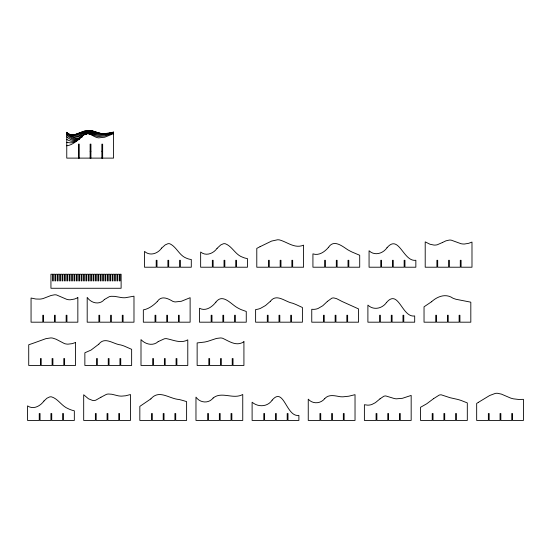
<?xml version="1.0" encoding="UTF-8"?>
<svg xmlns="http://www.w3.org/2000/svg" width="551" height="551" viewBox="0 0 551 551"><rect width="100%" height="100%" fill="white"/><g stroke="black" fill="none" stroke-linecap="round" stroke-linejoin="round"><path stroke-width="0.83" d="M81.562 137.268L82.388 136.524M78.8 139.603L79.771 138.831C75.177 141.641 69.887 138.253 66.761 134.802M83.952 134.954L78.8 137.902A7.514 7.514 0 0 1 75.515 138.067L71.554 136.476L66.761 132.447M81.562 137.282L82.388 136.669M84.689 134.416L89.489 132.033A10.655 10.655 0 0 1 91.466 131.703C96.432 131.482 100.998 134.416 106.019 133.769M84.689 134.692L88.828 132.646A10.552 10.552 0 0 1 90.805 132.226L94.18 132.302L101.501 133.569A25.477 25.477 0 0 0 104.78 133.666L113.54 132.164L113.54 158.116L66.761 158.116L66.761 132.261C74.722 141.566 81.968 134.747 90.15 131.448A10.166 10.166 0 0 1 92.134 131.276L94.882 131.655L100.53 133.569M113.54 132.116C104.669 136.827 94.793 130.373 86.121 134.134L86.81 133.893L86.121 134.23M80.687 137.84C75.749 141.152 69.991 137.158 66.761 133.308M79.771 133.177L80.687 132.715M113.54 133.638L104.78 137.199L98.739 137.86A11.323 11.323 0 0 1 96.349 137.351C92.547 136.2 88.883 131.951 84.689 134.21C78.993 138.446 74.275 144.748 66.761 145.808M76.679 134.175L83.952 131.193L90.15 130.601A10.51 10.51 0 0 1 92.134 130.883L97.906 132.887M85.412 134.279L86.121 133.976A5.875 5.875 0 0 1 86.81 133.776M113.54 133.108L104.78 135.987L98.739 136.51A14.574 14.574 0 0 1 96.349 136.118L88.167 133.631M82.388 131.951L83.187 131.655M72.959 135.277L83.187 131.531L87.492 130.683A12.198 12.198 0 0 1 89.489 130.821M111.839 133.122L113.54 132.509M113.54 132.681L106.019 134.775L99.607 135.394A19.953 19.953 0 0 1 97.114 135.153L90.805 133.652L88.167 133.569M113.54 132.226L107.342 133.659M77.774 140.106C73.834 141.655 69.681 139.431 66.761 136.862M87.492 133.624L90.805 133.184L98.739 134.389A26.372 26.372 0 0 0 101.501 134.499L107.342 133.886L113.54 132.357M83.952 131.413L85.412 131.083M66.761 132.784L71.554 135.147L74.275 134.699A43.653 43.653 0 0 0 77.774 133.859L88.828 130.621A11.743 11.743 0 0 1 90.805 130.773L92.802 131.331M90.15 151.201L90.943 151.201M101.845 151.201L102.638 151.201M103.622 134.162L101.501 133.81M70.053 134.733L75.515 135.043A18.507 18.507 0 0 0 78.8 134.492C83.6 133.287 88.346 129.292 93.484 131.296M66.761 142.413L70.053 142.84A12.336 12.336 0 0 0 74.275 142.137L77.774 140.347C74.282 142.241 69.998 141.469 66.761 139.417M71.554 135.147L75.515 135.966A11.433 11.433 0 0 0 78.8 135.677L87.492 131.73L90.805 130.986A9.718 9.718 0 0 1 92.802 131.055L96.349 132.385M91.466 131.283L92.134 131.503M98.739 133.273L99.607 133.652M94.18 131.579L94.882 131.909M102.651 158.213L102.651 144.176L101.852 144.176L101.852 158.213M90.929 158.171L90.929 144.135L90.13 144.135L90.13 158.171M79.241 158.171L79.241 144.135L78.449 144.135L78.449 158.171M43.977 400.997C40.326 406.046 33.425 409.965 27.55 405.894L27.55 420.434L39.245 420.434L39.245 413.512L40.044 413.512L40.044 420.434L50.94 420.434L50.94 413.512L51.739 413.512L51.739 420.434L62.635 420.434L62.635 413.512L63.434 413.512L63.434 420.434L74.33 420.434L74.33 410.812L72.636 410.385A25.973 25.973 0 0 1 68.131 408.649C61.664 406.101 58.241 398.91 51.601 396.878A5.296 5.296 0 0 0 49.624 396.94L46.911 398.235L43.977 400.997M215.902 302.12C212.135 306.99 205.764 311.597 199.476 308.278L199.476 322.19L211.171 322.19L211.171 315.268L211.97 315.268L211.97 322.19L222.866 322.19L222.866 315.268L223.665 315.268L223.665 322.19L234.568 322.19L234.568 315.268L235.36 315.268L235.36 322.19L246.263 322.19L246.263 311.46L241.462 309.752A38.432 38.432 0 0 1 237.502 307.782C231.11 304.372 222.749 292.953 215.902 302.12M217.073 248.343C213.43 253.536 206.102 256.511 200.647 252.041L200.647 267.214L212.342 267.214L212.342 260.299L213.141 260.299L213.141 267.214L224.037 267.214L224.037 260.299L224.836 260.299L224.836 267.214L235.732 267.214L235.732 260.299L236.531 260.299L236.531 267.214L247.433 267.214L247.433 258.591A19.423 19.423 0 0 1 242.633 257.221C235.353 254.782 232.329 246.421 225.359 243.762A5.035 5.035 0 0 0 223.382 243.762L220.703 244.968L217.073 248.343M161.698 248.04C157.882 253.584 150.037 256.422 144.507 251.394L144.507 267.214L156.202 267.214L156.202 260.299L157.001 260.299L157.001 267.214L167.897 267.214L167.897 260.299L168.696 260.299L168.696 267.214L179.592 267.214L179.592 260.299L180.391 260.299L180.391 267.214L191.293 267.214L191.293 259.48A15.642 15.642 0 0 1 186.493 258.212C179.199 255.554 176.664 246.938 169.88 243.804A4.663 4.663 0 0 0 167.897 243.728L165.245 244.878L161.698 248.04M328.561 247.268C324.808 251.759 319.077 255.953 312.927 253.866L312.927 267.214L324.622 267.214L324.622 260.299L325.421 260.299L325.421 267.214L336.317 267.214L336.317 260.299L337.116 260.299L337.116 267.214L348.012 267.214L348.012 260.299L348.811 260.299L348.811 267.214L359.707 267.214L359.707 255.265L352.192 252.103A69.412 69.412 0 0 1 347.667 249.72C342.164 246.077 333.775 239.141 328.561 247.268M272.16 400.136C267.593 406.982 258.185 407.389 252.11 402.216L252.11 420.434L263.805 420.434L263.805 413.512L264.597 413.512L264.597 420.434L275.5 420.434L275.5 413.512L276.292 413.512L276.292 420.434L287.195 420.434L287.195 413.512L287.994 413.512L287.994 420.434L298.89 420.434L298.89 415.371C286.176 417.438 283.999 386.079 272.16 400.136M387.002 247.757C382.966 253.591 374.687 256.139 369.067 250.76L369.067 267.214L380.762 267.214L380.762 260.299L381.554 260.299L381.554 267.214L392.457 267.214L392.457 260.299L393.256 260.299L393.256 267.214L404.152 267.214L404.152 260.299L404.951 260.299L404.951 267.214L415.847 267.214L415.847 260.272C403.263 262.09 398.945 233.541 387.002 247.757M327.39 301.404L322.769 305.75L317.961 308.539A13.548 13.548 0 0 1 313.457 309.366L311.756 309.29L311.756 322.19L323.451 322.19L323.451 315.268L324.25 315.268L324.25 322.19L335.146 322.19L335.146 315.268L335.945 315.268L335.945 322.19L346.841 322.19L346.841 315.268L347.64 315.268L347.64 322.19L358.543 322.19L358.543 308.911L342.116 301.5A68.489 68.489 0 0 1 339.884 300.329L336.468 298.601L333.83 297.946A5.558 5.558 0 0 0 331.812 298.201L327.39 301.404M386.554 302.465C382.304 308.588 373.626 310.619 367.896 305.116L367.896 322.19L379.591 322.19L379.591 315.268L380.39 315.268L380.39 322.19L391.286 322.19L391.286 315.268L392.085 315.268L392.085 322.19L402.981 322.19L402.981 315.268L403.78 315.268L403.78 322.19L414.683 322.19L414.683 315.95C401.961 317.948 398.614 288.359 386.554 302.465M270.417 301.252L265.541 305.523L260.409 308.408A18.3 18.3 0 0 1 255.616 309.552L255.616 322.19L267.311 322.19L267.311 315.268L268.11 315.268L268.11 322.19L279.006 322.19L279.006 315.268L279.805 315.268L279.805 322.19L290.708 322.19L290.708 315.268L291.5 315.268L291.5 322.19L302.403 322.19L302.403 307.492L296.197 304.634A88.849 88.849 0 0 0 292.478 303.174C285.218 301.934 276.63 293.056 270.417 301.252M157.269 301.576C153.385 305.392 148.839 308.925 143.336 309.876L143.336 322.19L155.031 322.19L155.031 315.268L155.83 315.268L155.83 322.19L166.733 322.19L166.733 315.268L167.525 315.268L167.525 322.19L178.428 322.19L178.428 315.268L179.22 315.268L179.22 322.19L190.123 322.19L190.123 297.705L181.362 301.273L175.321 301.934A11.323 11.323 0 0 1 172.931 301.418C168.007 298.449 161.312 295.178 157.269 301.576M380.018 398.841L375.403 402.657L371.911 404.455A12.336 12.336 0 0 1 367.682 405.157L364.39 404.73L364.39 420.434L376.085 420.434L376.085 413.512L376.877 413.512L376.877 420.434L387.78 420.434L387.78 413.512L388.572 413.512L388.572 420.434L399.475 420.434L399.475 413.512L400.267 413.512L400.267 420.434L411.17 420.434L411.17 395.425L402.416 398.304L396.369 398.828A14.574 14.574 0 0 1 393.979 398.435L385.796 395.949A5.875 5.875 0 0 0 383.751 396.293L380.018 398.841M98.787 344.196L91.06 350.064L84.861 352.785L84.861 365.465L96.556 365.465L96.556 358.543L97.348 358.543L97.348 365.465L108.251 365.465L108.251 358.543L109.043 358.543L109.043 365.465L119.946 365.465L119.946 358.543L120.745 358.543L120.745 365.465L131.641 365.465L131.641 349.327L124.12 346.035A52.152 52.152 0 0 0 120.628 344.919C113.279 344.182 104.897 336.165 98.787 344.196M324.677 398.704C320.503 403.821 312.727 404.241 308.25 399.172L308.25 420.434L319.945 420.434L319.945 413.512L320.737 413.512L320.737 420.434L331.64 420.434L331.64 413.512L332.432 413.512L332.432 420.434L343.335 420.434L343.335 413.512L344.134 413.512L344.134 420.434L355.03 420.434L355.03 394.674L348.831 396.203L342.991 396.816A26.372 26.372 0 0 1 340.229 396.706C335.008 395.852 328.727 393.931 324.677 398.704M213.161 398.008C208.622 403.78 200.137 403.036 195.97 397.119L195.97 420.434L207.665 420.434L207.665 413.512L208.457 413.512L208.457 420.434L219.36 420.434L219.36 413.512L220.159 413.512L220.159 420.434L231.055 420.434L231.055 413.512L231.854 413.512L231.854 420.434L242.75 420.434L242.75 394.482C233.252 399.812 221.695 390.976 213.161 398.008M104.394 299.503C99.552 305.323 91.101 303.202 87.196 297.382L87.196 322.19L98.891 322.19L98.891 315.268L99.69 315.268L99.69 322.19L110.593 322.19L110.593 315.268L111.385 315.268L111.385 322.19L122.288 322.19L122.288 315.268L123.08 315.268L123.08 322.19L133.983 322.19L133.983 296.19L125.222 297.74A25.477 25.477 0 0 1 121.936 297.643L114.622 296.369L111.247 296.3A10.552 10.552 0 0 0 109.27 296.714L104.394 299.503M433.541 398.683L426.729 403.78L420.53 407.292L420.53 420.434L432.225 420.434L432.225 413.512L433.017 413.512L433.017 420.434L443.92 420.434L443.92 413.512L444.712 413.512L444.712 420.434L455.615 420.434L455.615 413.512L456.407 413.512L456.407 420.434L467.31 420.434L467.31 402.905L461.111 400.46A54.081 54.081 0 0 0 457.392 399.358L450.119 397.726L441.261 394.826A6.495 6.495 0 0 0 439.181 395.101L433.541 398.683M100.881 397.271L95.729 400.212A7.514 7.514 0 0 1 92.451 400.384L88.484 398.793L83.69 394.757L83.69 420.434L95.385 420.434L95.385 413.512L96.184 413.512L96.184 420.434L107.08 420.434L107.08 413.512L107.879 413.512L107.879 420.434L118.775 420.434L118.775 413.512L119.574 413.512L119.574 420.434L130.47 420.434L130.47 394.544L125.676 395.77L121.716 396.121A20.917 20.917 0 0 1 118.431 395.859L111.819 394.254L108.402 394.013A10.655 10.655 0 0 0 106.426 394.351L100.881 397.271M150.843 398.89L139.83 406.376L139.83 420.434L151.525 420.434L151.525 413.512L152.317 413.512L152.317 420.434L163.22 420.434L163.22 413.512L164.019 413.512L164.019 420.434L174.915 420.434L174.915 413.512L175.714 413.512L175.714 420.434L186.61 420.434L186.61 401.61L183.318 400.618A118.121 118.121 0 0 0 179.089 399.489C169.315 398.876 159.211 389.082 150.843 398.89M431.557 301.741L424.036 306.817L424.036 322.19L435.731 322.19L435.731 315.268L436.53 315.268L436.53 322.19L447.426 322.19L447.426 315.268L448.225 315.268L448.225 322.19L459.121 322.19L459.121 315.268L459.92 315.268L459.92 322.19L470.816 322.19L470.816 302.182L456.014 299.283A42.572 42.572 0 0 1 452.888 298.167C445.766 293.187 437.418 296.39 431.557 301.741M158.192 341.613C153.054 346.297 145.374 344.389 141.001 339.609L141.001 365.465L152.696 365.465L152.696 358.543L153.488 358.543L153.488 365.465L164.391 365.465L164.391 358.543L165.183 358.543L165.183 365.465L176.086 365.465L176.086 358.543L176.885 358.543L176.885 365.465L187.781 365.465L187.781 339.857C180.666 343.803 173.42 339.933 166.374 338.617A10.166 10.166 0 0 0 164.391 338.789L158.192 341.613M478.364 402.354L476.67 403.428L476.67 420.434L488.365 420.434L488.365 413.512L489.157 413.512L489.157 420.434L500.06 420.434L500.06 413.512L500.852 413.512L500.852 420.434L511.755 420.434L511.755 413.512L512.547 413.512L512.547 420.434L523.45 420.434L523.45 399.351L518.656 399.461L513.532 398.848A26.62 26.62 0 0 1 510.44 397.994L501.376 394.103L497.401 393.276A10.655 10.655 0 0 0 495.321 393.4L489.681 395.494L478.364 402.354M442.398 242.53L437.246 244.775A11.433 11.433 0 0 1 433.961 245.071L430 244.245L425.207 241.882L425.207 267.214L436.902 267.214L436.902 260.299L437.694 260.299L437.694 267.214L448.597 267.214L448.597 260.299L449.396 260.299L449.396 267.214L460.292 267.214L460.292 260.299L461.091 260.299L461.091 267.214L471.987 267.214L471.987 242.075L468.694 243.315L464.465 244.017A14.071 14.071 0 0 1 460.973 243.694L451.255 240.16A9.718 9.718 0 0 0 449.258 240.084L445.938 240.835L442.398 242.53M260.086 246.669L256.787 248.391L256.787 267.214L268.482 267.214L268.482 260.299L269.281 260.299L269.281 267.214L280.177 267.214L280.177 260.299L280.976 260.299L280.976 267.214L291.872 267.214L291.872 260.299L292.671 260.299L292.671 267.214L303.567 267.214L303.567 245.161C294.751 248.914 287.47 242.096 279.522 239.919A12.198 12.198 0 0 0 277.525 239.781L271.588 241.083L260.086 246.669M77.843 297.678L74.543 299.041L70.321 299.785A12.404 12.404 0 0 1 66.829 299.372L56.436 294.916A9.808 9.808 0 0 0 54.453 294.819L51.112 295.474L43.102 298.559A18.507 18.507 0 0 1 39.817 299.11L35.856 299.021L31.056 298.029L31.056 322.19L42.758 322.19L42.758 315.268L43.55 315.268L43.55 322.19L54.453 322.19L54.453 315.268L55.245 315.268L55.245 322.19L66.148 322.19L66.148 315.268L66.94 315.268L66.94 322.19L77.843 322.19L77.843 297.678M243.921 341.703C236.482 346.848 229.216 341.234 222.514 338.224A10.51 10.51 0 0 0 220.531 337.942L216.502 338.431L208.154 341.2A43.653 43.653 0 0 1 204.662 342.047L197.141 342.936L197.141 365.465L208.836 365.465L208.836 358.543L209.628 358.543L209.628 365.465L220.531 365.465L220.531 358.543L221.323 358.543L221.323 365.465L232.226 365.465L232.226 358.543L233.018 358.543L233.018 365.465L243.921 365.465L243.921 341.703M75.501 342.515L72.209 343.645L67.98 344.155A13.238 13.238 0 0 1 64.488 343.604L56.14 339.258L52.772 338.121A11.743 11.743 0 0 0 50.795 337.915L45.912 338.645L34.92 342.626A198.815 198.815 0 0 1 28.721 344.754L28.721 365.465L40.416 365.465L40.416 358.543L41.208 358.543L41.208 365.465L52.111 365.465L52.111 358.543L52.91 358.543L52.91 365.465L63.806 365.465L63.806 358.543L64.605 358.543L64.605 365.465L75.501 365.465L75.501 342.515M52.531 274.233L50.94 274.233L50.94 288.269L121.117 288.269L121.117 274.233L120.132 274.233L120.132 280.886L119.34 280.886L119.34 274.233L117.749 274.233L117.749 280.886L116.95 280.886L116.95 274.233L115.359 274.233L115.359 280.886L114.567 280.886L114.567 274.233L112.976 274.233L112.976 280.886L112.184 280.886L112.184 274.233L110.593 274.233L110.593 280.886L109.794 280.886L109.794 274.233L108.203 274.233L108.203 280.886L107.411 280.886L107.411 274.233L105.82 274.233L105.82 280.886L105.021 280.886L105.021 274.233L103.43 274.233L103.43 280.886L102.638 280.886L102.638 274.233L101.047 274.233L101.047 280.886L100.248 280.886L100.248 274.233L98.663 274.233L98.663 280.886L97.864 280.886L97.864 274.233L96.273 274.233L96.273 280.886L95.481 280.886L95.481 274.233L93.89 274.233L93.89 280.886L93.091 280.886L93.091 274.233L91.5 274.233L91.5 280.886L90.708 280.886L90.708 274.233L89.117 274.233L89.117 280.886L88.318 280.886L88.318 274.233L86.727 274.233L86.727 280.886L85.935 280.886L85.935 274.233L84.344 274.233L84.344 280.886L83.552 280.886L83.552 274.233L81.961 274.233L81.961 280.886L81.162 280.886L81.162 274.233L79.571 274.233L79.571 280.886L78.779 280.886L78.779 274.233L77.188 274.233L77.188 280.886L76.389 280.886L76.389 274.233L74.798 274.233L74.798 280.886L74.006 280.886L74.006 274.233L72.415 274.233L72.415 280.886L71.616 280.886L71.616 274.233L70.032 274.233L70.032 280.886L69.233 280.886L69.233 274.233L67.642 274.233L67.642 280.886L66.85 280.886L66.85 274.233L65.259 274.233L65.259 280.886L64.46 280.886L64.46 274.233L62.869 274.233L62.869 280.886L62.077 280.886L62.077 274.233L60.486 274.233L60.486 280.886L59.687 280.886L59.687 274.233L58.096 274.233L58.096 280.886L57.304 280.886L57.304 274.233L55.713 274.233L55.713 280.886L54.921 280.886L54.921 274.233L53.33 274.233L53.33 280.886L52.531 280.886L52.531 274.233"/></g></svg>
